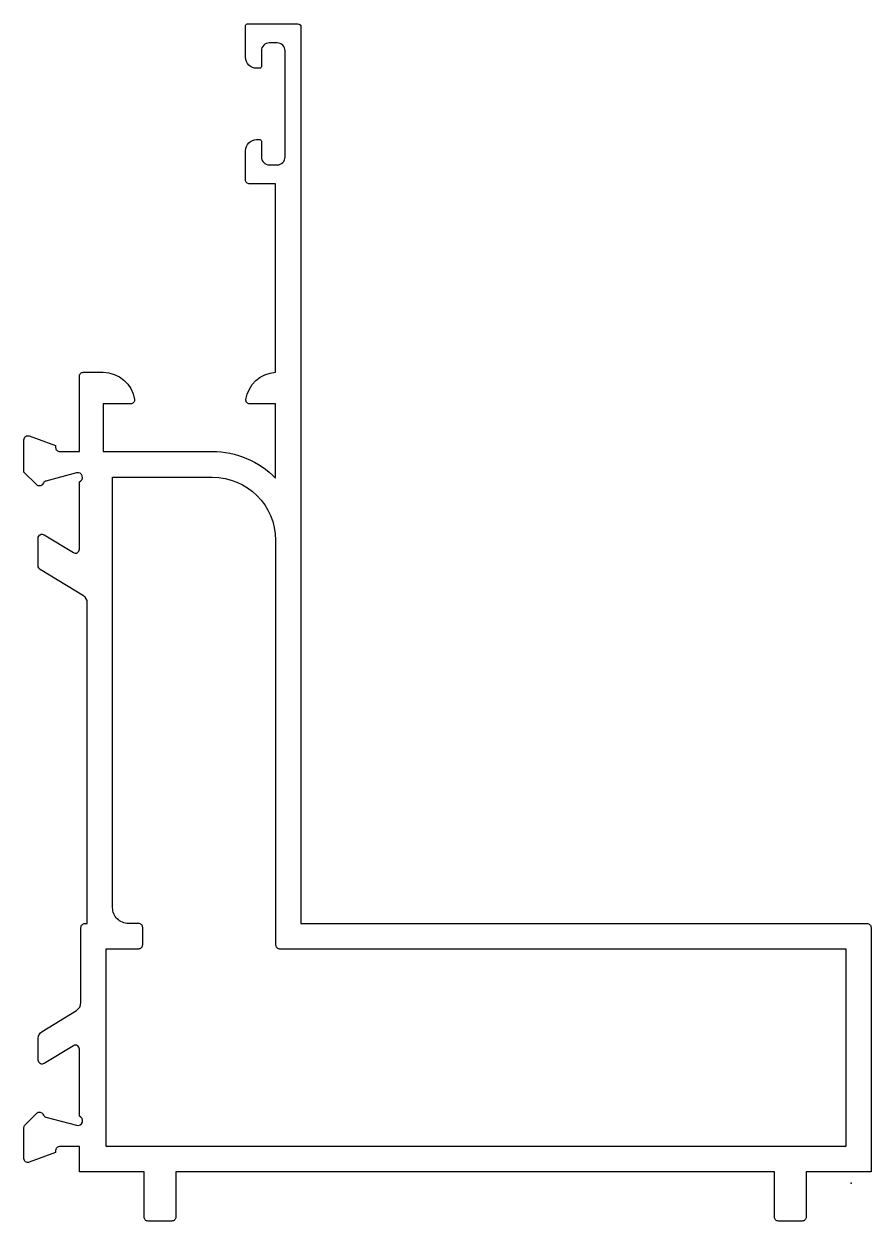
# Model space of a CAD drawing. Extents: x 670.6 to 724.1, y 536.7 to 612.3.
import ezdxf

# ---------------------------------------------------------------- set-up
doc = ezdxf.new("R2010")
doc.units = 0
doc.layers.get('0').update_dxf_attribs({"linetype": 'CONTINUOUS'})

msp = doc.modelspace()

# ---------------------------------------------------------------- linework, layer by layer
at = {"color": 0}
for points in [[(724.088, 539.824), (719.988, 539.824), (719.988, 536.974, -0.414214), (719.738, 536.724), (718.238, 536.724, -0.414214), (717.988, 536.974), (717.988, 539.824), (680.179, 539.824), (680.179, 536.974, -0.414214), (679.929, 536.724), (678.429, 536.724, -0.414214), (678.179, 536.974), (678.179, 539.824), (674.088, 539.824), (674.088, 541.427), (672.838, 541.427, 0.414214), (672.588, 541.177), (672.588, 541.045), (670.924, 540.439, -0.520567), (670.588, 540.674), (670.588, 542.623, -0.198912), (670.662, 542.8), (671.394, 543.533, -0.498497), (671.79, 543.477), (671.826, 543.412, 0.203382), (671.98, 543.292), (673.911, 542.774, 0.961723), (674.088, 543.347), (674.088, 547.581, 0.585524), (673.708, 547.795), (671.869, 546.672, -0.585524), (671.488, 546.885), (671.488, 548.268, -0.261413), (671.728, 548.695), (673.901, 550.021, 0.261413), (674.188, 550.533), (674.188, 555.265, -0.414214), (674.438, 555.515), (674.587, 555.515), (674.587, 575.781, 0.261413), (674.348, 576.207), (671.607, 577.88, -0.261413), (671.487, 578.094), (671.487, 579.851, -0.585524), (671.867, 580.065), (673.707, 578.942, 0.585524), (674.087, 579.155), (674.087, 583.404, 0.961723), (673.909, 583.977), (671.978, 583.459, 0.203382), (671.824, 583.339), (671.788, 583.274, -0.498497), (671.393, 583.218), (670.587, 584.024), (670.587, 586.07, -0.520567), (670.923, 586.304), (672.587, 585.699), (672.587, 585.574, 0.414214), (672.837, 585.324), (674.087, 585.324), (674.087, 590.074, -0.414214), (674.337, 590.324), (675.587, 590.324, -0.372825), (677.567, 588.61, -0.45685), (677.319, 588.324), (675.587, 588.324), (675.587, 585.324), (682.484, 585.324, -0.201566), (686.484, 583.643), (686.484, 588.324), (684.852, 588.324, -0.457047), (684.605, 588.61, -0.357847), (686.484, 590.324), (686.484, 602.224), (684.834, 602.224, -0.414214), (684.584, 602.474), (684.584, 604.324, -0.414214), (685.284, 605.024), (685.484, 605.024, -0.414214), (685.584, 604.924), (685.584, 603.924, 0.414214), (686.084, 603.424), (686.584, 603.424, 0.414214), (687.084, 603.924), (687.084, 610.624, 0.414214), (686.584, 611.124), (686.084, 611.124, 0.414214), (685.584, 610.624), (685.584, 609.624, -0.414214), (685.484, 609.524), (685.284, 609.524, -0.414214), (684.584, 610.224), (684.584, 612.224, -0.414214), (684.684, 612.324), (687.884, 612.324, -0.414214), (688.084, 612.124), (688.084, 555.515), (723.838, 555.515, -0.414214), (724.088, 555.265)], [(677.187, 555.515, -0.414214), (676.187, 556.515), (676.187, 583.699), (682.484, 583.699, -0.412353), (686.484, 579.724), (686.484, 554.174, 0.414214), (686.734, 553.924), (722.488, 553.924), (722.488, 541.424), (675.788, 541.424), (675.788, 553.924), (677.837, 553.924, 0.414214), (678.087, 554.174), (678.087, 555.265, 0.414214), (677.837, 555.515)]]:
    msp.add_lwpolyline(points, format="xyb", close=True, dxfattribs=at)
at = {"color": 4}
msp.add_point((722.839, 539.12), dxfattribs=at)

doc.saveas('drawing.dxf')
